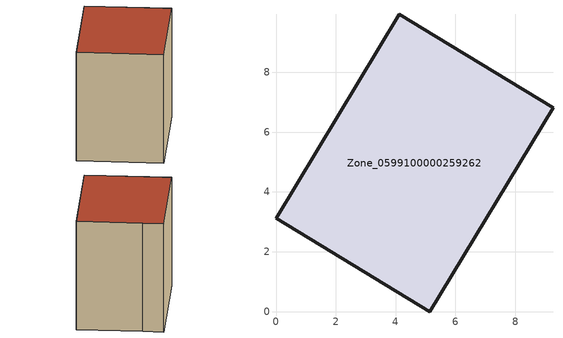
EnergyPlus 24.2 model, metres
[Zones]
Zone_0599100000259262
 floor ground (C_G): 0,3.12 4.12,9.93 5.36,9.18 9.26,6.81 5.14,0 z0
 wall outside (C_F): 5.36,9.18 4.12,9.93 0,3.12 5.14,0 9.26,6.81 5.36,9.18 z0:8.09
 roof outside (C_R): 4.12,9.93 0,3.12 5.14,0 9.26,6.81 5.36,9.18 z8.09
[BUILDING]
Pand.0599100000259262: North Axis=0; Terrain=City; Loads Convergence Tolerance Value=0.04; Temperature Convergence Tolerance Value=0.4; Solar Distribution=FullExterior; Maximum Number of Warmup Days=25; Minimum Number of Warmup Days=1
[Site:Location]
Rotterdam.The.Hague.AP_ZH_NLD Design_Conditions: Latitude=51.96; Longitude=4.45; Time Zone=1; Elevation=-4.5
[SITE:GROUNDTEMPERATURE:BUILDINGSURFACE]
18, 18, 18, 18, 18, 18, 18, 18, 18, 18, 18, 18
[MATERIAL] Thermal Absorptance=0.9; Solar Absorptance=0.7; Visible Absorptance=0.7
Name | Roughness | Thickness | Conductivity | Density | Specific Heat
G.TC.1946-1964 | MediumSmooth | 0.15 | 1 | 540 | 1210
F.TC.1946-1964 | Rough | 0.3 | 0.857143 | 1920 | 840
R.TC.1946-1964 | MediumRough | 0.2 | 0.235294 | 1500 | 1000
[CONSTRUCTION]
C_G: G.TC.1946-1964
C_F: F.TC.1946-1964
C_R: R.TC.1946-1964
[ZONE]
Zone_0599100000259262: Type=1; Multiplier=1; Ceiling Height=Autocalculate; Volume=Autocalculate; Floor Area=autocalculate; Part of Total Floor Area=Yes
[ZONEINFILTRATION:DESIGNFLOWRATE]
Infil_Zone_0599100000259262: Zone or ZoneList or Space or SpaceList=Zone_0599100000259262; Schedule=AlwaysOn; Design Flow Rate Calculation Method=Flow/Area; Flow Rate per Floor Area=0.003; Constant Term Coefficient=1; Temperature Term Coefficient=0; Velocity Term Coefficient=0; Velocity Squared Term Coefficient=0
[HVACTEMPLATE:ZONE:IDEALLOADSAIRSYSTEM]
Zone_0599100000259262: Maximum Heating Supply Air Temperature=50; Minimum Cooling Supply Air Temperature=13; Maximum Heating Supply Air Humidity Ratio=0.0156; Minimum Cooling Supply Air Humidity Ratio=0.0077; Heating Limit=NoLimit; Cooling Limit=NoLimit; Dehumidification Control Type=ConstantSensibleHeatRatio; Cooling Sensible Heat Ratio=0.7; Dehumidification Setpoint=60; Humidification Control Type=None; Humidification Setpoint=30; Outdoor Air Method=None; Outdoor Air Flow Rate per Person=0.00944; Outdoor Air Flow Rate per Zone Floor Area=0; Outdoor Air Flow Rate per Zone=0; Demand Controlled Ventilation Type=None; Outdoor Air Economizer Type=NoEconomizer; Heat Recovery Type=None; Sensible Heat Recovery Effectiveness=0.7; Latent Heat Recovery Effectiveness=0.65
[ZONECONTROL:THERMOSTAT]
ThermostatControl_Zone_0599100000259262: Zone or ZoneList=Zone_0599100000259262; Control Type Schedule=DualSetpointControlType; Control 1=Thermostat_Zone_0599100000259262; Temperature Difference Between Cutout And Setpoint=0
[THERMOSTATSETPOINT:DUALSETPOINT]
Thermostat_Zone_0599100000259262: Heating Setpoint Temperature Schedule=HeatingSetpoint_Zone_0599100000259262; Cooling Setpoint Temperature Schedule=CoolingSetpoint_Zone_0599100000259262
[SCHEDULE:COMPACT]
HeatingSetpoint_Zone_0599100000259262: Through: 12/31, For: AllDays, Until: 24:00, 21
CoolingSetpoint_Zone_0599100000259262: Through: 12/31, For: AllDays, Until: 24:00, 24
DualSetpointControlType: Through: 12/31, For: AllDays, Until: 24:00, 4
AlwaysOn: Through: 12/31, For: AllDays, Until: 24:00, 1
